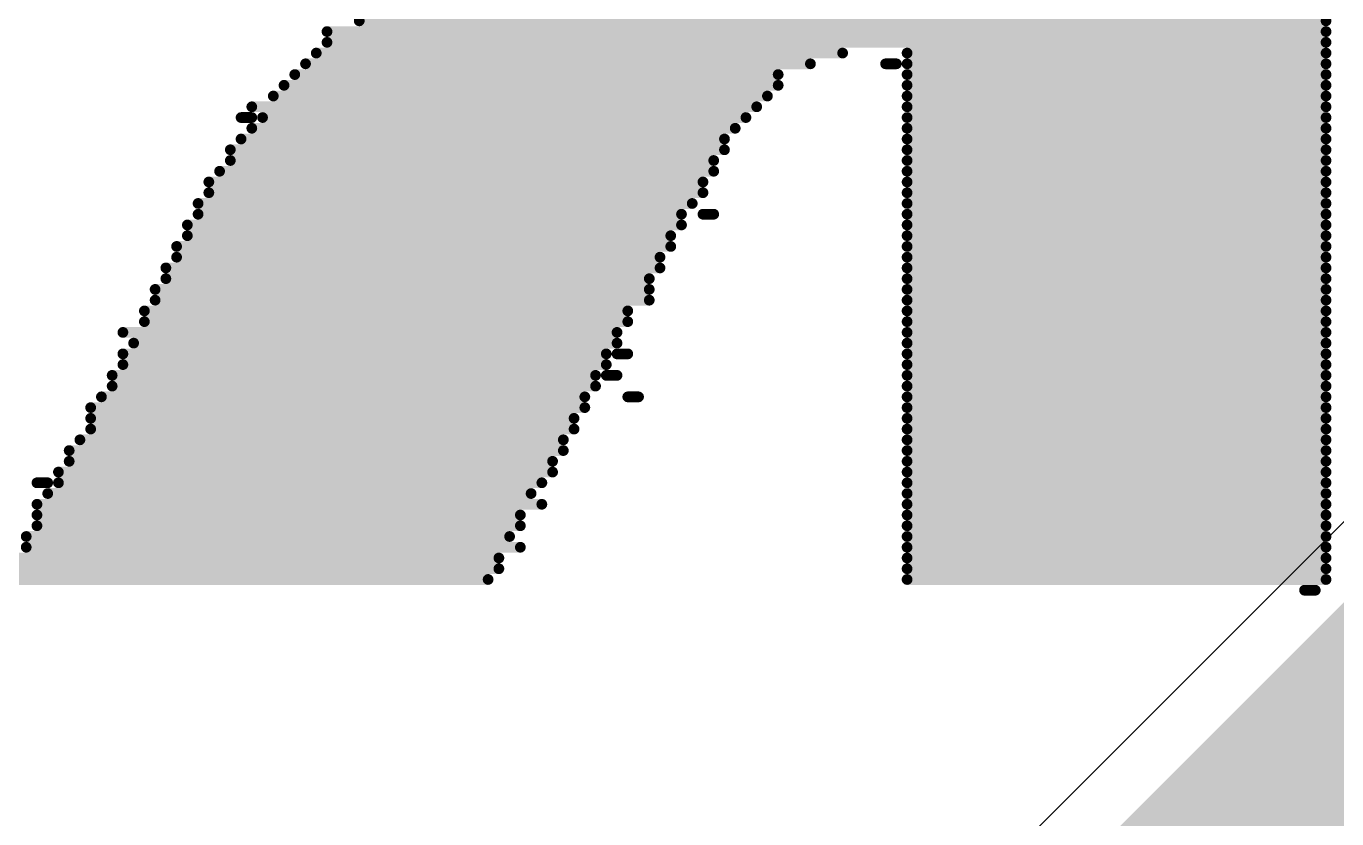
# Model space of a CAD drawing. Header units: inches. Extents: x -0.3 to 9.9, y -0.4 to 5.
# Drawn here: x 1.98 to 2.102, y 1.3787 to 1.4525 of the extents above; entities that cross this region are included whole.
import ezdxf

# ---------------------------------------------------------------- set-up
doc = ezdxf.new("R2010")
doc.units = ezdxf.units.IN
doc.header["$MEASUREMENT"] = 0
doc.layers.add('Bottom Layer', color=5, linetype='Continuous')
doc.layers.add('Bottom Overlay', color=54, linetype='Continuous')

msp = doc.modelspace()

# ---------------------------------------------------------------- linework, layer by layer
at = {"layer": 'Bottom Layer'}
msp.add_line((2.2601, 1.56381), (1.79358, 1.09729), dxfattribs=at)
msp.add_lwpolyline([(1.79991, 1.082, 0.02, 0.02, 0), (2.27091, 1.553, 0.02, 0.02, 0)], format="xyseb", dxfattribs=at)
at = {"layer": 'Bottom Overlay'}
for points in [[(2.011, 1.453, 0.001, 0.001, 0), (2.101, 1.453, 0.001, 0.001, 0)], [(2.008, 1.452, 0.001, 0.001, 0), (2.101, 1.452, 0.001, 0.001, 0)], [(2.008, 1.451, 0.001, 0.001, 0), (2.101, 1.451, 0.001, 0.001, 0)], [(2.006, 1.449, 0.001, 0.001, 0), (2.053, 1.449, 0.001, 0.001, 0)], [(2.007, 1.45, 0.001, 0.001, 0), (2.056, 1.45, 0.001, 0.001, 0)], [(2.06, 1.449, 0.001, 0.001, 0), (2.061, 1.449, 0.001, 0.001, 0)], [(2.062, 1.45, 0.001, 0.001, 0), (2.101, 1.45, 0.001, 0.001, 0)], [(2.062, 1.449, 0.001, 0.001, 0), (2.101, 1.449, 0.001, 0.001, 0)], [(2.005, 1.448, 0.001, 0.001, 0), (2.05, 1.448, 0.001, 0.001, 0)], [(2.062, 1.448, 0.001, 0.001, 0), (2.101, 1.448, 0.001, 0.001, 0)], [(2.004, 1.447, 0.001, 0.001, 0), (2.05, 1.447, 0.001, 0.001, 0)], [(2.062, 1.447, 0.001, 0.001, 0), (2.101, 1.447, 0.001, 0.001, 0)], [(2.003, 1.446, 0.001, 0.001, 0), (2.049, 1.446, 0.001, 0.001, 0)], [(2.062, 1.446, 0.001, 0.001, 0), (2.101, 1.446, 0.001, 0.001, 0)], [(2, 1.444, 0.001, 0.001, 0), (2.001, 1.444, 0.001, 0.001, 0)], [(2.001, 1.445, 0.001, 0.001, 0), (2.048, 1.445, 0.001, 0.001, 0)], [(2.002, 1.444, 0.001, 0.001, 0), (2.047, 1.444, 0.001, 0.001, 0)], [(2.062, 1.445, 0.001, 0.001, 0), (2.101, 1.445, 0.001, 0.001, 0)], [(2.062, 1.444, 0.001, 0.001, 0), (2.101, 1.444, 0.001, 0.001, 0)], [(2.001, 1.443, 0.001, 0.001, 0), (2.046, 1.443, 0.001, 0.001, 0)], [(2.062, 1.443, 0.001, 0.001, 0), (2.101, 1.443, 0.001, 0.001, 0)], [(2, 1.442, 0.001, 0.001, 0), (2.045, 1.442, 0.001, 0.001, 0)], [(2.062, 1.442, 0.001, 0.001, 0), (2.101, 1.442, 0.001, 0.001, 0)], [(1.999, 1.441, 0.001, 0.001, 0), (2.045, 1.441, 0.001, 0.001, 0)], [(2.062, 1.441, 0.001, 0.001, 0), (2.101, 1.441, 0.001, 0.001, 0)], [(1.999, 1.44, 0.001, 0.001, 0), (2.044, 1.44, 0.001, 0.001, 0)], [(2.062, 1.44, 0.001, 0.001, 0), (2.101, 1.44, 0.001, 0.001, 0)], [(1.997, 1.438, 0.001, 0.001, 0), (2.043, 1.438, 0.001, 0.001, 0)], [(1.998, 1.439, 0.001, 0.001, 0), (2.044, 1.439, 0.001, 0.001, 0)], [(2.062, 1.439, 0.001, 0.001, 0), (2.101, 1.439, 0.001, 0.001, 0)], [(2.062, 1.438, 0.001, 0.001, 0), (2.101, 1.438, 0.001, 0.001, 0)], [(1.997, 1.437, 0.001, 0.001, 0), (2.043, 1.437, 0.001, 0.001, 0)], [(2.062, 1.437, 0.001, 0.001, 0), (2.101, 1.437, 0.001, 0.001, 0)], [(1.996, 1.436, 0.001, 0.001, 0), (2.042, 1.436, 0.001, 0.001, 0)], [(2.062, 1.436, 0.001, 0.001, 0), (2.101, 1.436, 0.001, 0.001, 0)], [(1.996, 1.435, 0.001, 0.001, 0), (2.041, 1.435, 0.001, 0.001, 0)], [(2.043, 1.435, 0.001, 0.001, 0), (2.044, 1.435, 0.001, 0.001, 0)], [(2.062, 1.435, 0.001, 0.001, 0), (2.101, 1.435, 0.001, 0.001, 0)], [(1.995, 1.434, 0.001, 0.001, 0), (2.041, 1.434, 0.001, 0.001, 0)], [(1.995, 1.433, 0.001, 0.001, 0), (2.04, 1.433, 0.001, 0.001, 0)], [(2.062, 1.434, 0.001, 0.001, 0), (2.101, 1.434, 0.001, 0.001, 0)], [(2.062, 1.433, 0.001, 0.001, 0), (2.101, 1.433, 0.001, 0.001, 0)], [(1.994, 1.432, 0.001, 0.001, 0), (2.04, 1.432, 0.001, 0.001, 0)], [(2.062, 1.432, 0.001, 0.001, 0), (2.101, 1.432, 0.001, 0.001, 0)], [(1.994, 1.431, 0.001, 0.001, 0), (2.039, 1.431, 0.001, 0.001, 0)], [(2.062, 1.431, 0.001, 0.001, 0), (2.101, 1.431, 0.001, 0.001, 0)], [(1.993, 1.43, 0.001, 0.001, 0), (2.039, 1.43, 0.001, 0.001, 0)], [(2.062, 1.43, 0.001, 0.001, 0), (2.101, 1.43, 0.001, 0.001, 0)], [(1.993, 1.429, 0.001, 0.001, 0), (2.038, 1.429, 0.001, 0.001, 0)], [(2.062, 1.429, 0.001, 0.001, 0), (2.101, 1.429, 0.001, 0.001, 0)], [(1.992, 1.428, 0.001, 0.001, 0), (2.038, 1.428, 0.001, 0.001, 0)], [(1.992, 1.427, 0.001, 0.001, 0), (2.038, 1.427, 0.001, 0.001, 0)], [(2.062, 1.428, 0.001, 0.001, 0), (2.101, 1.428, 0.001, 0.001, 0)], [(2.062, 1.427, 0.001, 0.001, 0), (2.101, 1.427, 0.001, 0.001, 0)], [(1.991, 1.426, 0.001, 0.001, 0), (2.036, 1.426, 0.001, 0.001, 0)], [(2.062, 1.426, 0.001, 0.001, 0), (2.101, 1.426, 0.001, 0.001, 0)], [(1.991, 1.425, 0.001, 0.001, 0), (2.036, 1.425, 0.001, 0.001, 0)], [(2.062, 1.425, 0.001, 0.001, 0), (2.101, 1.425, 0.001, 0.001, 0)], [(1.989, 1.424, 0.001, 0.001, 0), (2.035, 1.424, 0.001, 0.001, 0)], [(2.062, 1.424, 0.001, 0.001, 0), (2.101, 1.424, 0.001, 0.001, 0)], [(1.99, 1.423, 0.001, 0.001, 0), (2.035, 1.423, 0.001, 0.001, 0)], [(2.062, 1.423, 0.001, 0.001, 0), (2.101, 1.423, 0.001, 0.001, 0)], [(1.989, 1.422, 0.001, 0.001, 0), (2.034, 1.422, 0.001, 0.001, 0)], [(1.989, 1.421, 0.001, 0.001, 0), (2.034, 1.421, 0.001, 0.001, 0)], [(2.035, 1.422, 0.001, 0.001, 0), (2.036, 1.422, 0.001, 0.001, 0)], [(2.062, 1.422, 0.001, 0.001, 0), (2.101, 1.422, 0.001, 0.001, 0)], [(2.062, 1.421, 0.001, 0.001, 0), (2.101, 1.421, 0.001, 0.001, 0)], [(1.988, 1.42, 0.001, 0.001, 0), (2.033, 1.42, 0.001, 0.001, 0)], [(2.034, 1.42, 0.001, 0.001, 0), (2.035, 1.42, 0.001, 0.001, 0)], [(2.062, 1.42, 0.001, 0.001, 0), (2.101, 1.42, 0.001, 0.001, 0)], [(1.988, 1.419, 0.001, 0.001, 0), (2.033, 1.419, 0.001, 0.001, 0)], [(2.062, 1.419, 0.001, 0.001, 0), (2.101, 1.419, 0.001, 0.001, 0)], [(1.987, 1.418, 0.001, 0.001, 0), (2.032, 1.418, 0.001, 0.001, 0)], [(2.036, 1.418, 0.001, 0.001, 0), (2.037, 1.418, 0.001, 0.001, 0)], [(2.062, 1.418, 0.001, 0.001, 0), (2.101, 1.418, 0.001, 0.001, 0)], [(1.986, 1.417, 0.001, 0.001, 0), (2.032, 1.417, 0.001, 0.001, 0)], [(1.986, 1.416, 0.001, 0.001, 0), (2.031, 1.416, 0.001, 0.001, 0)], [(2.062, 1.417, 0.001, 0.001, 0), (2.101, 1.417, 0.001, 0.001, 0)], [(2.062, 1.416, 0.001, 0.001, 0), (2.101, 1.416, 0.001, 0.001, 0)], [(1.986, 1.415, 0.001, 0.001, 0), (2.031, 1.415, 0.001, 0.001, 0)], [(2.062, 1.415, 0.001, 0.001, 0), (2.101, 1.415, 0.001, 0.001, 0)], [(1.985, 1.414, 0.001, 0.001, 0), (2.03, 1.414, 0.001, 0.001, 0)], [(2.062, 1.414, 0.001, 0.001, 0), (2.101, 1.414, 0.001, 0.001, 0)], [(1.984, 1.413, 0.001, 0.001, 0), (2.03, 1.413, 0.001, 0.001, 0)], [(2.062, 1.413, 0.001, 0.001, 0), (2.101, 1.413, 0.001, 0.001, 0)], [(1.984, 1.412, 0.001, 0.001, 0), (2.029, 1.412, 0.001, 0.001, 0)], [(2.062, 1.412, 0.001, 0.001, 0), (2.101, 1.412, 0.001, 0.001, 0)], [(1.981, 1.41, 0.001, 0.001, 0), (1.982, 1.41, 0.001, 0.001, 0)], [(1.983, 1.411, 0.001, 0.001, 0), (2.029, 1.411, 0.001, 0.001, 0)], [(1.983, 1.41, 0.001, 0.001, 0), (2.028, 1.41, 0.001, 0.001, 0)], [(2.062, 1.411, 0.001, 0.001, 0), (2.101, 1.411, 0.001, 0.001, 0)], [(2.062, 1.41, 0.001, 0.001, 0), (2.101, 1.41, 0.001, 0.001, 0)], [(1.982, 1.409, 0.001, 0.001, 0), (2.027, 1.409, 0.001, 0.001, 0)], [(2.062, 1.409, 0.001, 0.001, 0), (2.101, 1.409, 0.001, 0.001, 0)], [(1.981, 1.408, 0.001, 0.001, 0), (2.028, 1.408, 0.001, 0.001, 0)], [(2.062, 1.408, 0.001, 0.001, 0), (2.101, 1.408, 0.001, 0.001, 0)], [(1.981, 1.407, 0.001, 0.001, 0), (2.026, 1.407, 0.001, 0.001, 0)], [(2.062, 1.407, 0.001, 0.001, 0), (2.101, 1.407, 0.001, 0.001, 0)], [(1.98, 1.405, 0.001, 0.001, 0), (2.025, 1.405, 0.001, 0.001, 0)], [(1.981, 1.406, 0.001, 0.001, 0), (2.026, 1.406, 0.001, 0.001, 0)], [(2.062, 1.406, 0.001, 0.001, 0), (2.101, 1.406, 0.001, 0.001, 0)], [(2.062, 1.405, 0.001, 0.001, 0), (2.101, 1.405, 0.001, 0.001, 0)], [(1.98, 1.404, 0.001, 0.001, 0), (2.026, 1.404, 0.001, 0.001, 0)], [(2.062, 1.404, 0.001, 0.001, 0), (2.101, 1.404, 0.001, 0.001, 0)], [(1.979, 1.403, 0.001, 0.001, 0), (2.024, 1.403, 0.001, 0.001, 0)], [(2.062, 1.403, 0.001, 0.001, 0), (2.101, 1.403, 0.001, 0.001, 0)], [(1.979, 1.402, 0.001, 0.001, 0), (2.024, 1.402, 0.001, 0.001, 0)], [(2.062, 1.402, 0.001, 0.001, 0), (2.101, 1.402, 0.001, 0.001, 0)], [(1.979, 1.401, 0.001, 0.001, 0), (2.023, 1.401, 0.001, 0.001, 0)], [(2.062, 1.401, 0.001, 0.001, 0), (2.101, 1.401, 0.001, 0.001, 0)], [(2.099, 1.4, 0.001, 0.001, 0), (2.1, 1.4, 0.001, 0.001, 0)]]:
    msp.add_lwpolyline(points, format="xyseb", dxfattribs=at)
for points in [[(2.01075, 1.453, 0.0005, 0.0005, 1), (2.01125, 1.453, 0.0005, 0.0005, 1)], [(2.10075, 1.453, 0.0005, 0.0005, 1), (2.10125, 1.453, 0.0005, 0.0005, 1)], [(2.00775, 1.452, 0.0005, 0.0005, 1), (2.00825, 1.452, 0.0005, 0.0005, 1)], [(2.10075, 1.452, 0.0005, 0.0005, 1), (2.10125, 1.452, 0.0005, 0.0005, 1)], [(2.00775, 1.451, 0.0005, 0.0005, 1), (2.00825, 1.451, 0.0005, 0.0005, 1)], [(2.10075, 1.451, 0.0005, 0.0005, 1), (2.10125, 1.451, 0.0005, 0.0005, 1)], [(2.00575, 1.449, 0.0005, 0.0005, 1), (2.00625, 1.449, 0.0005, 0.0005, 1)], [(2.00675, 1.45, 0.0005, 0.0005, 1), (2.00725, 1.45, 0.0005, 0.0005, 1)], [(2.05275, 1.449, 0.0005, 0.0005, 1), (2.05325, 1.449, 0.0005, 0.0005, 1)], [(2.05575, 1.45, 0.0005, 0.0005, 1), (2.05625, 1.45, 0.0005, 0.0005, 1)], [(2.05975, 1.449, 0.0005, 0.0005, 1), (2.06025, 1.449, 0.0005, 0.0005, 1)], [(2.06075, 1.449, 0.0005, 0.0005, 1), (2.06125, 1.449, 0.0005, 0.0005, 1)], [(2.06175, 1.45, 0.0005, 0.0005, 1), (2.06225, 1.45, 0.0005, 0.0005, 1)], [(2.06175, 1.449, 0.0005, 0.0005, 1), (2.06225, 1.449, 0.0005, 0.0005, 1)], [(2.10075, 1.45, 0.0005, 0.0005, 1), (2.10125, 1.45, 0.0005, 0.0005, 1)], [(2.10075, 1.449, 0.0005, 0.0005, 1), (2.10125, 1.449, 0.0005, 0.0005, 1)], [(2.00475, 1.448, 0.0005, 0.0005, 1), (2.00525, 1.448, 0.0005, 0.0005, 1)], [(2.04975, 1.448, 0.0005, 0.0005, 1), (2.05025, 1.448, 0.0005, 0.0005, 1)], [(2.06175, 1.448, 0.0005, 0.0005, 1), (2.06225, 1.448, 0.0005, 0.0005, 1)], [(2.10075, 1.448, 0.0005, 0.0005, 1), (2.10125, 1.448, 0.0005, 0.0005, 1)], [(2.00375, 1.447, 0.0005, 0.0005, 1), (2.00425, 1.447, 0.0005, 0.0005, 1)], [(2.04975, 1.447, 0.0005, 0.0005, 1), (2.05025, 1.447, 0.0005, 0.0005, 1)], [(2.06175, 1.447, 0.0005, 0.0005, 1), (2.06225, 1.447, 0.0005, 0.0005, 1)], [(2.10075, 1.447, 0.0005, 0.0005, 1), (2.10125, 1.447, 0.0005, 0.0005, 1)], [(2.00275, 1.446, 0.0005, 0.0005, 1), (2.00325, 1.446, 0.0005, 0.0005, 1)], [(2.04875, 1.446, 0.0005, 0.0005, 1), (2.04925, 1.446, 0.0005, 0.0005, 1)], [(2.06175, 1.446, 0.0005, 0.0005, 1), (2.06225, 1.446, 0.0005, 0.0005, 1)], [(2.10075, 1.446, 0.0005, 0.0005, 1), (2.10125, 1.446, 0.0005, 0.0005, 1)], [(1.99975, 1.444, 0.0005, 0.0005, 1), (2.00025, 1.444, 0.0005, 0.0005, 1)], [(2.00075, 1.445, 0.0005, 0.0005, 1), (2.00125, 1.445, 0.0005, 0.0005, 1)], [(2.00075, 1.444, 0.0005, 0.0005, 1), (2.00125, 1.444, 0.0005, 0.0005, 1)], [(2.00175, 1.444, 0.0005, 0.0005, 1), (2.00225, 1.444, 0.0005, 0.0005, 1)], [(2.04675, 1.444, 0.0005, 0.0005, 1), (2.04725, 1.444, 0.0005, 0.0005, 1)], [(2.04775, 1.445, 0.0005, 0.0005, 1), (2.04825, 1.445, 0.0005, 0.0005, 1)], [(2.06175, 1.445, 0.0005, 0.0005, 1), (2.06225, 1.445, 0.0005, 0.0005, 1)], [(2.06175, 1.444, 0.0005, 0.0005, 1), (2.06225, 1.444, 0.0005, 0.0005, 1)], [(2.10075, 1.445, 0.0005, 0.0005, 1), (2.10125, 1.445, 0.0005, 0.0005, 1)], [(2.10075, 1.444, 0.0005, 0.0005, 1), (2.10125, 1.444, 0.0005, 0.0005, 1)], [(2.00075, 1.443, 0.0005, 0.0005, 1), (2.00125, 1.443, 0.0005, 0.0005, 1)], [(2.04575, 1.443, 0.0005, 0.0005, 1), (2.04625, 1.443, 0.0005, 0.0005, 1)], [(2.06175, 1.443, 0.0005, 0.0005, 1), (2.06225, 1.443, 0.0005, 0.0005, 1)], [(2.10075, 1.443, 0.0005, 0.0005, 1), (2.10125, 1.443, 0.0005, 0.0005, 1)], [(1.99975, 1.442, 0.0005, 0.0005, 1), (2.00025, 1.442, 0.0005, 0.0005, 1)], [(2.04475, 1.442, 0.0005, 0.0005, 1), (2.04525, 1.442, 0.0005, 0.0005, 1)], [(2.06175, 1.442, 0.0005, 0.0005, 1), (2.06225, 1.442, 0.0005, 0.0005, 1)], [(2.10075, 1.442, 0.0005, 0.0005, 1), (2.10125, 1.442, 0.0005, 0.0005, 1)], [(1.99875, 1.441, 0.0005, 0.0005, 1), (1.99925, 1.441, 0.0005, 0.0005, 1)], [(2.04475, 1.441, 0.0005, 0.0005, 1), (2.04525, 1.441, 0.0005, 0.0005, 1)], [(2.06175, 1.441, 0.0005, 0.0005, 1), (2.06225, 1.441, 0.0005, 0.0005, 1)], [(2.10075, 1.441, 0.0005, 0.0005, 1), (2.10125, 1.441, 0.0005, 0.0005, 1)], [(1.99875, 1.44, 0.0005, 0.0005, 1), (1.99925, 1.44, 0.0005, 0.0005, 1)], [(2.04375, 1.44, 0.0005, 0.0005, 1), (2.04425, 1.44, 0.0005, 0.0005, 1)], [(2.06175, 1.44, 0.0005, 0.0005, 1), (2.06225, 1.44, 0.0005, 0.0005, 1)], [(2.10075, 1.44, 0.0005, 0.0005, 1), (2.10125, 1.44, 0.0005, 0.0005, 1)], [(1.99675, 1.438, 0.0005, 0.0005, 1), (1.99725, 1.438, 0.0005, 0.0005, 1)], [(1.99775, 1.439, 0.0005, 0.0005, 1), (1.99825, 1.439, 0.0005, 0.0005, 1)], [(2.04275, 1.438, 0.0005, 0.0005, 1), (2.04325, 1.438, 0.0005, 0.0005, 1)], [(2.04375, 1.439, 0.0005, 0.0005, 1), (2.04425, 1.439, 0.0005, 0.0005, 1)], [(2.06175, 1.439, 0.0005, 0.0005, 1), (2.06225, 1.439, 0.0005, 0.0005, 1)], [(2.06175, 1.438, 0.0005, 0.0005, 1), (2.06225, 1.438, 0.0005, 0.0005, 1)], [(2.10075, 1.439, 0.0005, 0.0005, 1), (2.10125, 1.439, 0.0005, 0.0005, 1)], [(2.10075, 1.438, 0.0005, 0.0005, 1), (2.10125, 1.438, 0.0005, 0.0005, 1)], [(1.99675, 1.437, 0.0005, 0.0005, 1), (1.99725, 1.437, 0.0005, 0.0005, 1)], [(2.04275, 1.437, 0.0005, 0.0005, 1), (2.04325, 1.437, 0.0005, 0.0005, 1)], [(2.06175, 1.437, 0.0005, 0.0005, 1), (2.06225, 1.437, 0.0005, 0.0005, 1)], [(2.10075, 1.437, 0.0005, 0.0005, 1), (2.10125, 1.437, 0.0005, 0.0005, 1)], [(1.99575, 1.436, 0.0005, 0.0005, 1), (1.99625, 1.436, 0.0005, 0.0005, 1)], [(2.04175, 1.436, 0.0005, 0.0005, 1), (2.04225, 1.436, 0.0005, 0.0005, 1)], [(2.06175, 1.436, 0.0005, 0.0005, 1), (2.06225, 1.436, 0.0005, 0.0005, 1)], [(2.10075, 1.436, 0.0005, 0.0005, 1), (2.10125, 1.436, 0.0005, 0.0005, 1)], [(1.99575, 1.435, 0.0005, 0.0005, 1), (1.99625, 1.435, 0.0005, 0.0005, 1)], [(2.04075, 1.435, 0.0005, 0.0005, 1), (2.04125, 1.435, 0.0005, 0.0005, 1)], [(2.04275, 1.435, 0.0005, 0.0005, 1), (2.04325, 1.435, 0.0005, 0.0005, 1)], [(2.04375, 1.435, 0.0005, 0.0005, 1), (2.04425, 1.435, 0.0005, 0.0005, 1)], [(2.06175, 1.435, 0.0005, 0.0005, 1), (2.06225, 1.435, 0.0005, 0.0005, 1)], [(2.10075, 1.435, 0.0005, 0.0005, 1), (2.10125, 1.435, 0.0005, 0.0005, 1)], [(1.99475, 1.434, 0.0005, 0.0005, 1), (1.99525, 1.434, 0.0005, 0.0005, 1)], [(1.99475, 1.433, 0.0005, 0.0005, 1), (1.99525, 1.433, 0.0005, 0.0005, 1)], [(2.03975, 1.433, 0.0005, 0.0005, 1), (2.04025, 1.433, 0.0005, 0.0005, 1)], [(2.04075, 1.434, 0.0005, 0.0005, 1), (2.04125, 1.434, 0.0005, 0.0005, 1)], [(2.06175, 1.434, 0.0005, 0.0005, 1), (2.06225, 1.434, 0.0005, 0.0005, 1)], [(2.06175, 1.433, 0.0005, 0.0005, 1), (2.06225, 1.433, 0.0005, 0.0005, 1)], [(2.10075, 1.434, 0.0005, 0.0005, 1), (2.10125, 1.434, 0.0005, 0.0005, 1)], [(2.10075, 1.433, 0.0005, 0.0005, 1), (2.10125, 1.433, 0.0005, 0.0005, 1)], [(1.99375, 1.432, 0.0005, 0.0005, 1), (1.99425, 1.432, 0.0005, 0.0005, 1)], [(2.03975, 1.432, 0.0005, 0.0005, 1), (2.04025, 1.432, 0.0005, 0.0005, 1)], [(2.06175, 1.432, 0.0005, 0.0005, 1), (2.06225, 1.432, 0.0005, 0.0005, 1)], [(2.10075, 1.432, 0.0005, 0.0005, 1), (2.10125, 1.432, 0.0005, 0.0005, 1)], [(1.99375, 1.431, 0.0005, 0.0005, 1), (1.99425, 1.431, 0.0005, 0.0005, 1)], [(2.03875, 1.431, 0.0005, 0.0005, 1), (2.03925, 1.431, 0.0005, 0.0005, 1)], [(2.06175, 1.431, 0.0005, 0.0005, 1), (2.06225, 1.431, 0.0005, 0.0005, 1)], [(2.10075, 1.431, 0.0005, 0.0005, 1), (2.10125, 1.431, 0.0005, 0.0005, 1)], [(1.99275, 1.43, 0.0005, 0.0005, 1), (1.99325, 1.43, 0.0005, 0.0005, 1)], [(2.03875, 1.43, 0.0005, 0.0005, 1), (2.03925, 1.43, 0.0005, 0.0005, 1)], [(2.06175, 1.43, 0.0005, 0.0005, 1), (2.06225, 1.43, 0.0005, 0.0005, 1)], [(2.10075, 1.43, 0.0005, 0.0005, 1), (2.10125, 1.43, 0.0005, 0.0005, 1)], [(1.99275, 1.429, 0.0005, 0.0005, 1), (1.99325, 1.429, 0.0005, 0.0005, 1)], [(2.03775, 1.429, 0.0005, 0.0005, 1), (2.03825, 1.429, 0.0005, 0.0005, 1)], [(2.06175, 1.429, 0.0005, 0.0005, 1), (2.06225, 1.429, 0.0005, 0.0005, 1)], [(2.10075, 1.429, 0.0005, 0.0005, 1), (2.10125, 1.429, 0.0005, 0.0005, 1)], [(1.99175, 1.428, 0.0005, 0.0005, 1), (1.99225, 1.428, 0.0005, 0.0005, 1)], [(1.99175, 1.427, 0.0005, 0.0005, 1), (1.99225, 1.427, 0.0005, 0.0005, 1)], [(2.03775, 1.428, 0.0005, 0.0005, 1), (2.03825, 1.428, 0.0005, 0.0005, 1)], [(2.03775, 1.427, 0.0005, 0.0005, 1), (2.03825, 1.427, 0.0005, 0.0005, 1)], [(2.06175, 1.428, 0.0005, 0.0005, 1), (2.06225, 1.428, 0.0005, 0.0005, 1)], [(2.06175, 1.427, 0.0005, 0.0005, 1), (2.06225, 1.427, 0.0005, 0.0005, 1)], [(2.10075, 1.428, 0.0005, 0.0005, 1), (2.10125, 1.428, 0.0005, 0.0005, 1)], [(2.10075, 1.427, 0.0005, 0.0005, 1), (2.10125, 1.427, 0.0005, 0.0005, 1)], [(1.99075, 1.426, 0.0005, 0.0005, 1), (1.99125, 1.426, 0.0005, 0.0005, 1)], [(2.03575, 1.426, 0.0005, 0.0005, 1), (2.03625, 1.426, 0.0005, 0.0005, 1)], [(2.06175, 1.426, 0.0005, 0.0005, 1), (2.06225, 1.426, 0.0005, 0.0005, 1)], [(2.10075, 1.426, 0.0005, 0.0005, 1), (2.10125, 1.426, 0.0005, 0.0005, 1)], [(1.99075, 1.425, 0.0005, 0.0005, 1), (1.99125, 1.425, 0.0005, 0.0005, 1)], [(2.03575, 1.425, 0.0005, 0.0005, 1), (2.03625, 1.425, 0.0005, 0.0005, 1)], [(2.06175, 1.425, 0.0005, 0.0005, 1), (2.06225, 1.425, 0.0005, 0.0005, 1)], [(2.10075, 1.425, 0.0005, 0.0005, 1), (2.10125, 1.425, 0.0005, 0.0005, 1)], [(1.98875, 1.424, 0.0005, 0.0005, 1), (1.98925, 1.424, 0.0005, 0.0005, 1)], [(2.03475, 1.424, 0.0005, 0.0005, 1), (2.03525, 1.424, 0.0005, 0.0005, 1)], [(2.06175, 1.424, 0.0005, 0.0005, 1), (2.06225, 1.424, 0.0005, 0.0005, 1)], [(2.10075, 1.424, 0.0005, 0.0005, 1), (2.10125, 1.424, 0.0005, 0.0005, 1)], [(1.98975, 1.423, 0.0005, 0.0005, 1), (1.99025, 1.423, 0.0005, 0.0005, 1)], [(2.03475, 1.423, 0.0005, 0.0005, 1), (2.03525, 1.423, 0.0005, 0.0005, 1)], [(2.06175, 1.423, 0.0005, 0.0005, 1), (2.06225, 1.423, 0.0005, 0.0005, 1)], [(2.10075, 1.423, 0.0005, 0.0005, 1), (2.10125, 1.423, 0.0005, 0.0005, 1)], [(1.98875, 1.422, 0.0005, 0.0005, 1), (1.98925, 1.422, 0.0005, 0.0005, 1)], [(1.98875, 1.421, 0.0005, 0.0005, 1), (1.98925, 1.421, 0.0005, 0.0005, 1)], [(2.03375, 1.422, 0.0005, 0.0005, 1), (2.03425, 1.422, 0.0005, 0.0005, 1)], [(2.03375, 1.421, 0.0005, 0.0005, 1), (2.03425, 1.421, 0.0005, 0.0005, 1)], [(2.03475, 1.422, 0.0005, 0.0005, 1), (2.03525, 1.422, 0.0005, 0.0005, 1)], [(2.03575, 1.422, 0.0005, 0.0005, 1), (2.03625, 1.422, 0.0005, 0.0005, 1)], [(2.06175, 1.422, 0.0005, 0.0005, 1), (2.06225, 1.422, 0.0005, 0.0005, 1)], [(2.06175, 1.421, 0.0005, 0.0005, 1), (2.06225, 1.421, 0.0005, 0.0005, 1)], [(2.10075, 1.422, 0.0005, 0.0005, 1), (2.10125, 1.422, 0.0005, 0.0005, 1)], [(2.10075, 1.421, 0.0005, 0.0005, 1), (2.10125, 1.421, 0.0005, 0.0005, 1)], [(1.98775, 1.42, 0.0005, 0.0005, 1), (1.98825, 1.42, 0.0005, 0.0005, 1)], [(2.03275, 1.42, 0.0005, 0.0005, 1), (2.03325, 1.42, 0.0005, 0.0005, 1)], [(2.03375, 1.42, 0.0005, 0.0005, 1), (2.03425, 1.42, 0.0005, 0.0005, 1)], [(2.03475, 1.42, 0.0005, 0.0005, 1), (2.03525, 1.42, 0.0005, 0.0005, 1)], [(2.06175, 1.42, 0.0005, 0.0005, 1), (2.06225, 1.42, 0.0005, 0.0005, 1)], [(2.10075, 1.42, 0.0005, 0.0005, 1), (2.10125, 1.42, 0.0005, 0.0005, 1)], [(1.98775, 1.419, 0.0005, 0.0005, 1), (1.98825, 1.419, 0.0005, 0.0005, 1)], [(2.03275, 1.419, 0.0005, 0.0005, 1), (2.03325, 1.419, 0.0005, 0.0005, 1)], [(2.06175, 1.419, 0.0005, 0.0005, 1), (2.06225, 1.419, 0.0005, 0.0005, 1)], [(2.10075, 1.419, 0.0005, 0.0005, 1), (2.10125, 1.419, 0.0005, 0.0005, 1)], [(1.98675, 1.418, 0.0005, 0.0005, 1), (1.98725, 1.418, 0.0005, 0.0005, 1)], [(2.03175, 1.418, 0.0005, 0.0005, 1), (2.03225, 1.418, 0.0005, 0.0005, 1)], [(2.03575, 1.418, 0.0005, 0.0005, 1), (2.03625, 1.418, 0.0005, 0.0005, 1)], [(2.03675, 1.418, 0.0005, 0.0005, 1), (2.03725, 1.418, 0.0005, 0.0005, 1)], [(2.06175, 1.418, 0.0005, 0.0005, 1), (2.06225, 1.418, 0.0005, 0.0005, 1)], [(2.10075, 1.418, 0.0005, 0.0005, 1), (2.10125, 1.418, 0.0005, 0.0005, 1)], [(1.98575, 1.417, 0.0005, 0.0005, 1), (1.98625, 1.417, 0.0005, 0.0005, 1)], [(1.98575, 1.416, 0.0005, 0.0005, 1), (1.98625, 1.416, 0.0005, 0.0005, 1)], [(2.03075, 1.416, 0.0005, 0.0005, 1), (2.03125, 1.416, 0.0005, 0.0005, 1)], [(2.03175, 1.417, 0.0005, 0.0005, 1), (2.03225, 1.417, 0.0005, 0.0005, 1)], [(2.06175, 1.417, 0.0005, 0.0005, 1), (2.06225, 1.417, 0.0005, 0.0005, 1)], [(2.06175, 1.416, 0.0005, 0.0005, 1), (2.06225, 1.416, 0.0005, 0.0005, 1)], [(2.10075, 1.417, 0.0005, 0.0005, 1), (2.10125, 1.417, 0.0005, 0.0005, 1)], [(2.10075, 1.416, 0.0005, 0.0005, 1), (2.10125, 1.416, 0.0005, 0.0005, 1)], [(1.98575, 1.415, 0.0005, 0.0005, 1), (1.98625, 1.415, 0.0005, 0.0005, 1)], [(2.03075, 1.415, 0.0005, 0.0005, 1), (2.03125, 1.415, 0.0005, 0.0005, 1)], [(2.06175, 1.415, 0.0005, 0.0005, 1), (2.06225, 1.415, 0.0005, 0.0005, 1)], [(2.10075, 1.415, 0.0005, 0.0005, 1), (2.10125, 1.415, 0.0005, 0.0005, 1)], [(1.98475, 1.414, 0.0005, 0.0005, 1), (1.98525, 1.414, 0.0005, 0.0005, 1)], [(2.02975, 1.414, 0.0005, 0.0005, 1), (2.03025, 1.414, 0.0005, 0.0005, 1)], [(2.06175, 1.414, 0.0005, 0.0005, 1), (2.06225, 1.414, 0.0005, 0.0005, 1)], [(2.10075, 1.414, 0.0005, 0.0005, 1), (2.10125, 1.414, 0.0005, 0.0005, 1)], [(1.98375, 1.413, 0.0005, 0.0005, 1), (1.98425, 1.413, 0.0005, 0.0005, 1)], [(2.02975, 1.413, 0.0005, 0.0005, 1), (2.03025, 1.413, 0.0005, 0.0005, 1)], [(2.06175, 1.413, 0.0005, 0.0005, 1), (2.06225, 1.413, 0.0005, 0.0005, 1)], [(2.10075, 1.413, 0.0005, 0.0005, 1), (2.10125, 1.413, 0.0005, 0.0005, 1)], [(1.98375, 1.412, 0.0005, 0.0005, 1), (1.98425, 1.412, 0.0005, 0.0005, 1)], [(2.02875, 1.412, 0.0005, 0.0005, 1), (2.02925, 1.412, 0.0005, 0.0005, 1)], [(2.06175, 1.412, 0.0005, 0.0005, 1), (2.06225, 1.412, 0.0005, 0.0005, 1)], [(2.10075, 1.412, 0.0005, 0.0005, 1), (2.10125, 1.412, 0.0005, 0.0005, 1)], [(1.98075, 1.41, 0.0005, 0.0005, 1), (1.98125, 1.41, 0.0005, 0.0005, 1)], [(1.98175, 1.41, 0.0005, 0.0005, 1), (1.98225, 1.41, 0.0005, 0.0005, 1)], [(1.98275, 1.411, 0.0005, 0.0005, 1), (1.98325, 1.411, 0.0005, 0.0005, 1)], [(1.98275, 1.41, 0.0005, 0.0005, 1), (1.98325, 1.41, 0.0005, 0.0005, 1)], [(2.02775, 1.41, 0.0005, 0.0005, 1), (2.02825, 1.41, 0.0005, 0.0005, 1)], [(2.02875, 1.411, 0.0005, 0.0005, 1), (2.02925, 1.411, 0.0005, 0.0005, 1)], [(2.06175, 1.411, 0.0005, 0.0005, 1), (2.06225, 1.411, 0.0005, 0.0005, 1)], [(2.06175, 1.41, 0.0005, 0.0005, 1), (2.06225, 1.41, 0.0005, 0.0005, 1)], [(2.10075, 1.411, 0.0005, 0.0005, 1), (2.10125, 1.411, 0.0005, 0.0005, 1)], [(2.10075, 1.41, 0.0005, 0.0005, 1), (2.10125, 1.41, 0.0005, 0.0005, 1)], [(1.98175, 1.409, 0.0005, 0.0005, 1), (1.98225, 1.409, 0.0005, 0.0005, 1)], [(2.02675, 1.409, 0.0005, 0.0005, 1), (2.02725, 1.409, 0.0005, 0.0005, 1)], [(2.06175, 1.409, 0.0005, 0.0005, 1), (2.06225, 1.409, 0.0005, 0.0005, 1)], [(2.10075, 1.409, 0.0005, 0.0005, 1), (2.10125, 1.409, 0.0005, 0.0005, 1)], [(1.98075, 1.408, 0.0005, 0.0005, 1), (1.98125, 1.408, 0.0005, 0.0005, 1)], [(2.02775, 1.408, 0.0005, 0.0005, 1), (2.02825, 1.408, 0.0005, 0.0005, 1)], [(2.06175, 1.408, 0.0005, 0.0005, 1), (2.06225, 1.408, 0.0005, 0.0005, 1)], [(2.10075, 1.408, 0.0005, 0.0005, 1), (2.10125, 1.408, 0.0005, 0.0005, 1)], [(1.98075, 1.407, 0.0005, 0.0005, 1), (1.98125, 1.407, 0.0005, 0.0005, 1)], [(2.02575, 1.407, 0.0005, 0.0005, 1), (2.02625, 1.407, 0.0005, 0.0005, 1)], [(2.06175, 1.407, 0.0005, 0.0005, 1), (2.06225, 1.407, 0.0005, 0.0005, 1)], [(2.10075, 1.407, 0.0005, 0.0005, 1), (2.10125, 1.407, 0.0005, 0.0005, 1)], [(1.97975, 1.405, 0.0005, 0.0005, 1), (1.98025, 1.405, 0.0005, 0.0005, 1)], [(1.98075, 1.406, 0.0005, 0.0005, 1), (1.98125, 1.406, 0.0005, 0.0005, 1)], [(2.02475, 1.405, 0.0005, 0.0005, 1), (2.02525, 1.405, 0.0005, 0.0005, 1)], [(2.02575, 1.406, 0.0005, 0.0005, 1), (2.02625, 1.406, 0.0005, 0.0005, 1)], [(2.06175, 1.406, 0.0005, 0.0005, 1), (2.06225, 1.406, 0.0005, 0.0005, 1)], [(2.06175, 1.405, 0.0005, 0.0005, 1), (2.06225, 1.405, 0.0005, 0.0005, 1)], [(2.10075, 1.406, 0.0005, 0.0005, 1), (2.10125, 1.406, 0.0005, 0.0005, 1)], [(2.10075, 1.405, 0.0005, 0.0005, 1), (2.10125, 1.405, 0.0005, 0.0005, 1)], [(1.97975, 1.404, 0.0005, 0.0005, 1), (1.98025, 1.404, 0.0005, 0.0005, 1)], [(2.02575, 1.404, 0.0005, 0.0005, 1), (2.02625, 1.404, 0.0005, 0.0005, 1)], [(2.06175, 1.404, 0.0005, 0.0005, 1), (2.06225, 1.404, 0.0005, 0.0005, 1)], [(2.10075, 1.404, 0.0005, 0.0005, 1), (2.10125, 1.404, 0.0005, 0.0005, 1)], [(2.02375, 1.403, 0.0005, 0.0005, 1), (2.02425, 1.403, 0.0005, 0.0005, 1)], [(2.06175, 1.403, 0.0005, 0.0005, 1), (2.06225, 1.403, 0.0005, 0.0005, 1)], [(2.10075, 1.403, 0.0005, 0.0005, 1), (2.10125, 1.403, 0.0005, 0.0005, 1)], [(2.02375, 1.402, 0.0005, 0.0005, 1), (2.02425, 1.402, 0.0005, 0.0005, 1)], [(2.06175, 1.402, 0.0005, 0.0005, 1), (2.06225, 1.402, 0.0005, 0.0005, 1)], [(2.10075, 1.402, 0.0005, 0.0005, 1), (2.10125, 1.402, 0.0005, 0.0005, 1)], [(2.02275, 1.401, 0.0005, 0.0005, 1), (2.02325, 1.401, 0.0005, 0.0005, 1)], [(2.06175, 1.401, 0.0005, 0.0005, 1), (2.06225, 1.401, 0.0005, 0.0005, 1)], [(2.10075, 1.401, 0.0005, 0.0005, 1), (2.10125, 1.401, 0.0005, 0.0005, 1)], [(2.09875, 1.4, 0.0005, 0.0005, 1), (2.09925, 1.4, 0.0005, 0.0005, 1)], [(2.09975, 1.4, 0.0005, 0.0005, 1), (2.10025, 1.4, 0.0005, 0.0005, 1)]]:
    msp.add_lwpolyline(points, format="xyseb", close=True, dxfattribs=at)

doc.saveas('drawing.dxf')
